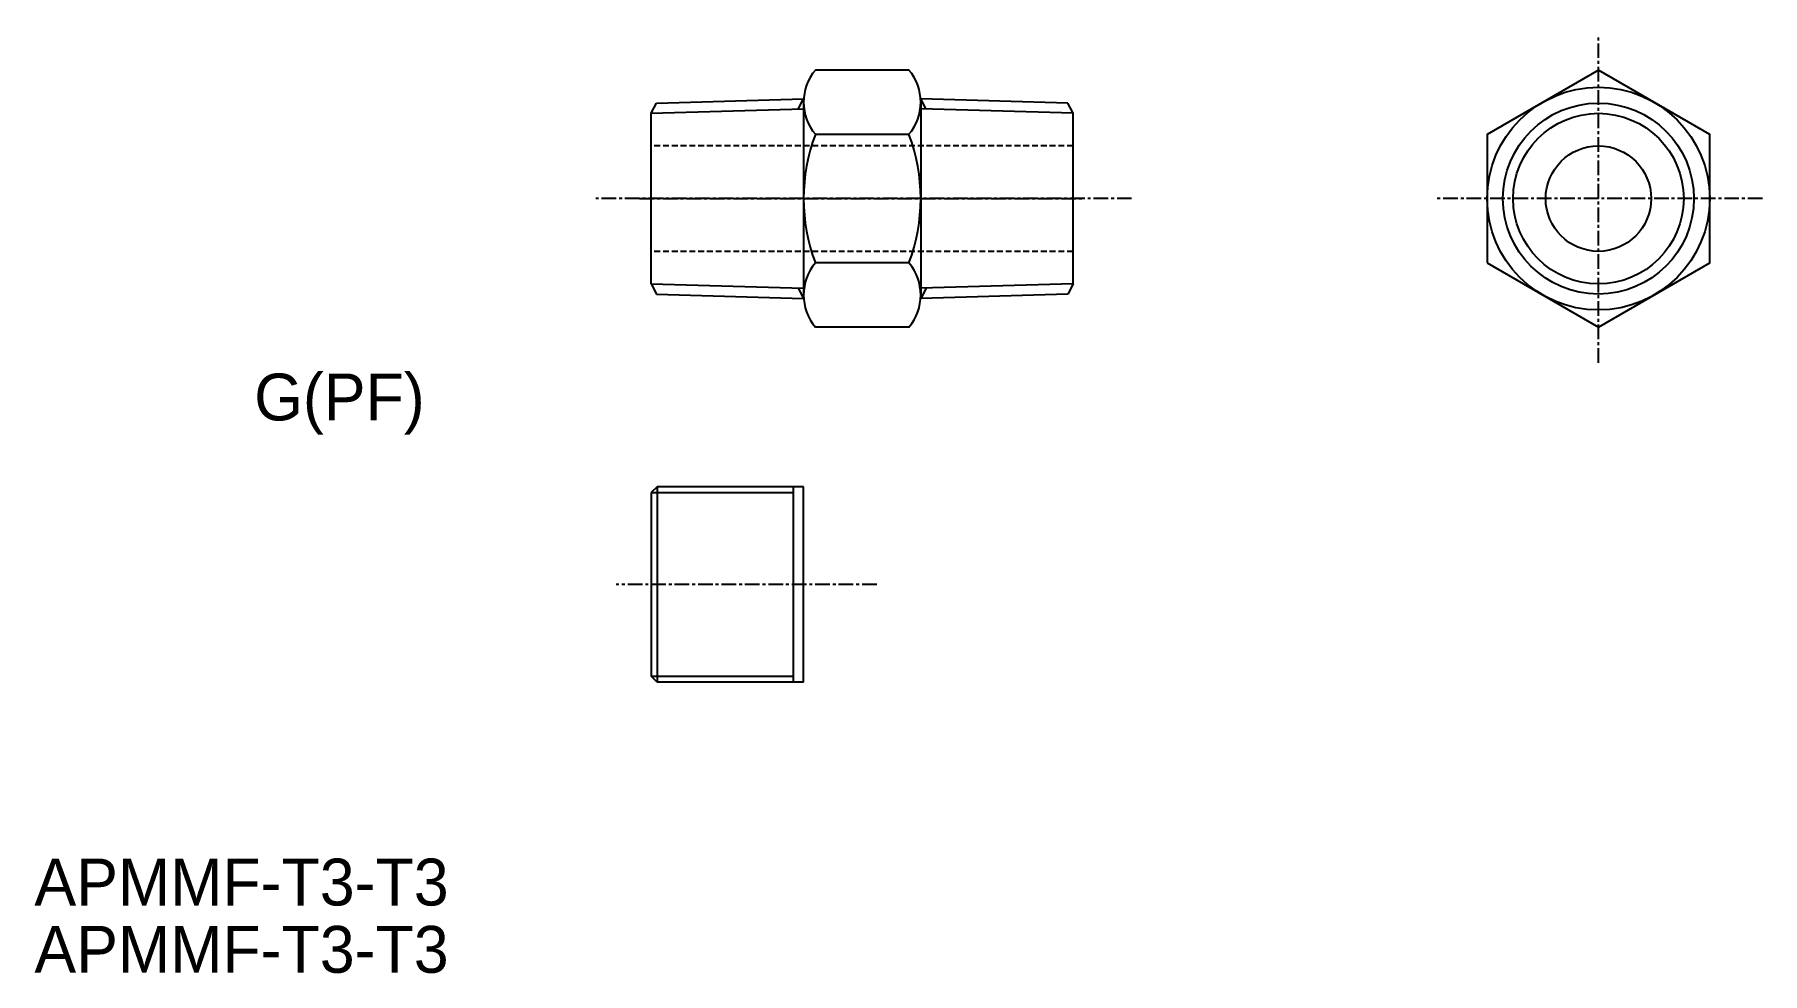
# Model space of a CAD drawing. Extents: x 83 to 231, y 141 to 221.
import ezdxf

# ---------------------------------------------------------------- set-up
doc = ezdxf.new("R2010")
doc.units = 0
doc.linetypes.add('CENTER', pattern=[2, 1.25, -0.25, 0.25, -0.25])
doc.linetypes.add('DASHED', pattern=[0.75, 0.5, -0.25])
doc.layers.get('0').update_dxf_attribs({"linetype": 'CONTINUOUS'})
doc.layers.add('CENTER', color=1, linetype='CENTER')

msp = doc.modelspace()

# ---------------------------------------------------------------- linework, layer by layer
at = {"color": 7, "linetype": 'CONTINUOUS'}
for p, q in [((158.05, 217.65), (150.05, 217.65)), ((136.05, 213.96), (136.5, 214.83)), ((136.05, 199.4), (136.05, 213.96)), ((136.5, 214.83), (149.05, 215.19)), ((149.05, 214.91), (149.05, 198.45)), ((149.05, 214.91), (149.05, 198.45)), ((149.05, 214.04), (149.05, 199.32)), ((171.59, 214.83), (159.05, 215.19)), ((159.05, 214.91), (159.05, 198.45)), ((172.05, 213.96), (171.59, 214.83)), ((172.05, 199.4), (172.05, 213.96)), ((158.05, 212.16), (150.05, 212.16)), ((158.05, 201.19), (150.05, 201.19)), ((136.05, 199.4), (136.5, 198.53)), ((172.05, 199.4), (171.59, 198.53)), ((136.5, 198.53), (149.05, 198.17)), ((171.59, 198.53), (159.05, 198.17)), ((158.05, 195.71), (150.05, 195.71))]:
    msp.add_line(p, q, dxfattribs=at)
at = {"color": 3, "linetype": 'CONTINUOUS'}
for p, q in [((136.05, 213.96), (149.05, 214.33)), ((148.59, 214.32), (149.05, 215.19)), ((159.5, 214.32), (159.05, 215.19)), ((172.05, 213.96), (159.05, 214.33)), ((136.05, 199.4), (149.05, 199.03)), ((172.05, 199.4), (159.05, 199.03)), ((148.59, 199.04), (149.05, 198.17)), ((159.5, 199.04), (159.05, 198.17))]:
    msp.add_line(p, q, dxfattribs=at)
for p, q in [((136.55, 182.09), (136.05, 181.59)), ((136.05, 181.59), (136.05, 165.93)), ((136.55, 182.09), (136.55, 165.43)), ((149.05, 182.09), (136.55, 182.09)), ((148.15, 182.09), (148.15, 165.43)), ((149.05, 165.43), (149.05, 182.09)), ((136.55, 165.43), (136.05, 165.93)), ((149.05, 165.43), (136.55, 165.43))]:
    msp.add_line(p, q)
at = {"color": 3}
for p, q in [((136.05, 181.59), (148.15, 181.59)), ((136.05, 165.93), (148.15, 165.93))]:
    msp.add_line(p, q, dxfattribs=at)
at = {"color": 7, "linetype": 'CONTINUOUS'}
msp.add_lwpolyline([(207.39, 201.19), (216.89, 195.71), (226.39, 201.19), (226.39, 212.16), (216.89, 217.65), (207.39, 212.16)], close=True, dxfattribs=at)
for radius in [9.5, 8.15, 4.5]:
    msp.add_circle((216.89, 206.68), radius, dxfattribs=at)
at = {"color": 3, "linetype": 'CONTINUOUS'}
msp.add_circle((216.89, 206.68), 7.28, dxfattribs=at)
at = {"color": 7, "linetype": 'CONTINUOUS'}
for centre, radius, start, end in [((153.31, 214.91), 4.26, 139.932, 220.068), ((154.78, 214.91), 4.26, 319.932, 40.068), ((164.59, 206.68), 15.54, 159.3345, 200.6655), ((143.5, 206.68), 15.54, 339.3345, 20.6655), ((153.31, 198.45), 4.26, 139.932, 220.068), ((154.78, 198.45), 4.26, 319.932, 40.068)]:
    msp.add_arc(centre, radius, start, end, dxfattribs=at)
at = {"layer": 'CENTER', "color": 1, "linetype": 'CENTER'}
for p, q in [((216.89, 192.68), (216.89, 220.68)), ((177.05, 206.68), (131.05, 206.68)), ((135.05, 206.68), (173.05, 206.68)), ((230.89, 206.68), (202.89, 206.68)), ((155.29, 173.76), (133.05, 173.76))]:
    msp.add_line(p, q, dxfattribs=at)
at = {"layer": 'CENTER', "color": 3, "linetype": 'DASHED'}
for p, q in [((172.05, 211.18), (136.05, 211.18)), ((172.05, 202.18), (136.05, 202.18))]:
    msp.add_line(p, q, dxfattribs=at)

# ---------------------------------------------------------------- texts
at = {"color": 7, "linetype": 'CONTINUOUS'}
for s, p in [('G(PF)', (102.15, 187.75)), ('APMMF-T3-T3', (83.39, 146.36)), ('APMMF-T3-T3', (83.39, 140.62))]:
    msp.add_text(s, height=4, dxfattribs=at).set_placement(p)

doc.saveas('drawing.dxf')
